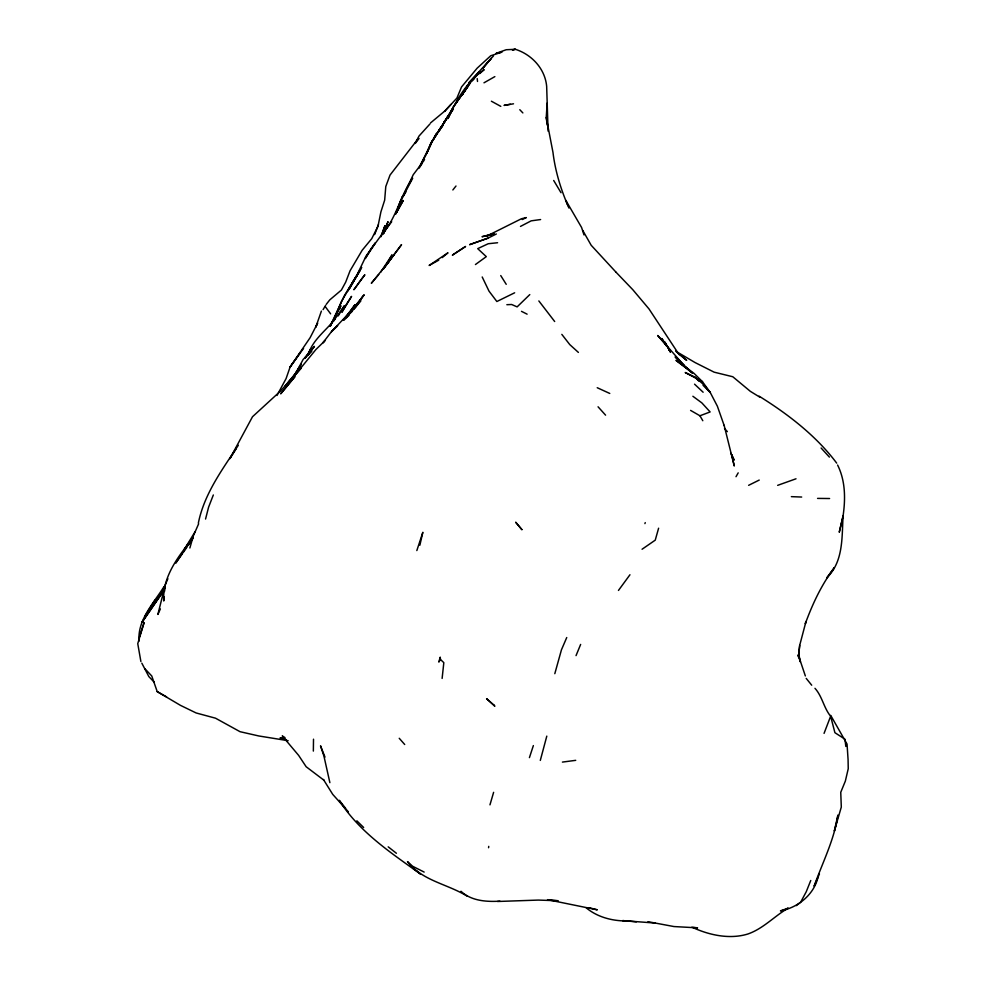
<?xml version="1.0" encoding="UTF-8"?>
<svg xmlns="http://www.w3.org/2000/svg" width="986" height="986" viewBox="0 0 986 986"><rect width="100%" height="100%" fill="white"/><g stroke="black" fill="none" stroke-linecap="round" stroke-linejoin="round"><path stroke-width="1.48" d="M139.051 641.134C137.313 619.923 153.594 603.407 164.033 586.571M313.351 751.085L313.511 739.192M547.181 125.049L546.244 117.507L547.156 103.111M164.12 596.801L163.738 601.004C162.345 578.314 176.432 558.791 189.817 541.967L187.094 545.8L193.046 537.481M164.613 591.206L165.118 585.61L157.883 614.426L160.385 608.929M799.695 645.349L798.475 656.935L799.695 645.349L805.981 621.525L805.328 623.645C812.526 603.876 821.634 584.525 834.329 567.677L826.847 577.771C843.585 561.539 841.81 537.308 843.079 515.924C845.557 498.793 845.483 480.872 837.607 465.047M442.122 678.43L443.823 662.641L440.471 659.498L440.237 657.157L438.807 662.074L440.471 659.498M488.575 847.726L488.748 846.37M837.89 815.348C834.094 840.294 822.435 862.701 814.103 886.204L819.452 873.929M837.866 815.299L834.316 831.038L841.304 807.078L840.75 792.3L845.347 781.097L848.243 768.698L848.071 759.516L847.048 744.085L830.717 715.38M419.863 545.233L422.846 532.292L416.831 550.57M554.81 673.684L561.453 649.811L566.74 637.535M546.799 736.123L540.303 760.416M139.544 636.673L144.092 622.585L137.757 643.661L140.887 661.532M198.334 523.147C204.201 493.961 222.257 469.521 238.329 445.253M205.556 519.043L208.601 507.149L213.333 494.972M489.956 804.859L493.616 792.325M658.611 528.2L655.246 540.143L642.071 549.239M189.867 548.006L193.281 536.051L198.654 523.763M644.918 523.615L645.238 522.617M529.42 757.63L533.364 745.589M399.096 205.211L402.559 196.436L396.434 212.397L400.538 200.836L405.899 191.962M321.387 311.108L315.766 327.167L317.615 323.125L310.134 337.668L290.13 366.977L286.088 378.575L276.967 395.485M817.986 877.293C813.857 894.783 797.847 907.675 780.468 910.891L788.27 908.081C774.552 916.031 763.447 928.529 748.029 933.952C729.64 939.683 709.02 935.122 691.925 927.16M381.003 236.504L384.947 225.72L380.966 236.64M383.554 233.781L388.028 221.653L382.617 234.335M374.618 234.582L378.439 224.635M824.062 733.374L830.631 716.255C823.741 707.862 822.336 696.473 814.978 688.302M339.258 309.752L340.848 305.697L339.159 309.296M810.751 880.498L806.24 891.763L800.62 902.264L796.269 905.641M330.359 326.169L338.531 309.641L335.388 316.05L341.526 301.309L355.083 278.311L347.959 290.759M576.034 655.616L580.643 644.425M431.128 143.648L426.765 153.237L431.745 142.28L447.952 116.521L438.77 131.274M294.999 374.618L303.158 359.409L311.81 351.004L304.686 357.992L314.411 346.382L308.199 354.689C312.685 339.541 326.095 330.717 335.265 318.712L333.576 320.894L344.311 305.808L342.031 309.592M308.199 354.689L310.886 349.13L305.303 357.992M330.137 325.984L332.011 322.114M418.693 168.433L431.658 142.477M451.859 110.777L447.989 118.579C456.185 100.079 467.154 81.197 484.163 69.649L479.738 73.58M350.141 287.407L351.497 284.695M299.571 367.79L301.322 364.315M412.703 178.256L403.003 196.362L413.257 174.682L420.418 165.254L426.063 154.777L430.66 143.562L447.595 117.038L439.694 129.758M330.322 325.787L344.434 295.566L356.833 275.291L366.139 255.916L386.463 228.086L383.64 233.325M411.409 180.019C399.934 197.064 396.138 217.968 382.63 233.633L391.701 221.714M448.531 116.089L452.574 108.374L438.708 131.705M349.106 289.071L361.751 267.452M451.847 110.642L444.144 122.091L453.301 109.31M387.19 263.484L392.071 254.844L380.584 272.321M736.012 476.706L738.194 472.861M355.083 278.311L348.033 290.636M167.879 578.72L161.951 592.598L155.221 602.323L163.553 590.762M349.993 287.604L359.348 271.495M464.492 90.983L467.919 85.141L462.828 93.793M423.068 161.975L424.535 159.461M194.945 531.959L184.062 549.781L189.817 541.967M295.097 374.569L299.781 366.632L291.918 378.895M353.062 281.848L360.531 269.449L355.86 277.041M338.235 315.902L340.515 312.118M323.075 309.629L325.663 305.34M191.666 539.108L175.754 563.043L182.607 553.405M145.152 615.93L154.975 600.129M236.036 448.901L229.898 458.663L252.502 416.745L280.579 390.998L294.506 375.346L293.002 376.997M464.196 91.476L465.626 89.245L462.434 94.188M629.955 574.752L618.456 590.441M346.259 317.319L349.327 312.845M419.457 167.595L422.328 163.245M351.94 311.477L364.191 294.777L344.977 318.466L352.002 311.527M440.779 128.661L443.318 124.889M292.817 377.663L296.934 371.525L285.237 386.019L290.094 380.202M354.06 309.136L362.799 296.281M465.688 89.59L462.459 94.299L465.848 89.344M467.302 87.224L470.532 82.516M468.288 85.782L470.581 82.442M350.942 310.528L354.997 304.723L343.387 320.056M183.433 552.234L186.699 547.538M188.338 545.196L190.791 541.684M300.533 352.322L290.13 366.977L300.903 351.965M385.982 265.37L383.357 269.03L401.548 244.651L386.29 264.889L393.919 254.819M467.142 87.421L465.392 89.788L467.524 86.904M463.617 92.253L452.931 107.61L467.746 86.534M301.753 350.93L303.552 348.489M185.183 549.005L192.812 538.639M463.654 92.154L456.567 101.903L467.832 86.632M163.454 590.836L142.157 622.067L161.84 593.498M418.939 138.644L415.168 143.463L418.988 136.08L429.908 124.014M326.317 304.267L329.768 299.88L341.39 290.057L345.692 282.132L350.067 270.768L362.121 250.333L371.759 238.624L378.008 226.201L380.892 211.941L384.663 200.158L385.785 186.539L390.025 175.077L418.619 138.114M355.33 307.644L360.839 300.668L331.444 331.69L322.841 342.906L324.53 341.156M472.158 80.914L477.655 74.283L469.891 82.368L474.266 78.461M452.857 189.965L455.988 186.021M389.211 261.265L371.328 283.302L378.723 274.515M301.186 368.283L292.571 378.119L315.803 349.636L325.38 340.281M450.959 104.38L444.513 111.43L456.912 98.082L461.559 86.916L477.125 68.207L490.732 55.746L501.171 52.406M493.505 55.894L468.781 82.886L479.171 71.978M337.693 325.59L331.444 331.69L336.682 326.6L336.164 327.081M529.79 294.592L517.132 306.88L511.635 304.501L506.853 304.699M343.757 320.327L349.044 315.31M430.5 122.954L445.302 110.617M442.233 257.605L447.977 252.798L429.12 265.481L438.721 260.193M520.472 226.423L531.171 220.852L540.611 219.545M475.437 264.531L486.295 256.643L477.717 248.645L488.218 243.739L497.573 242.741M483.978 82.812L494.861 76.612M514.655 292.793L496.858 301.519L488.994 291.104L482.203 276.98M487.984 238.156L469.743 244.614L487.984 238.156L496.34 233.99M748.62 485.322L759.22 480.071M522.284 219.545L526.29 217.573L521.372 218.781L486.751 236.073L493.9 233.744M690.594 410.398L699.937 415.772L710.13 411.938L701.859 402.892L692.875 396.261M796.01 478.789L777.658 485.346M493.813 233.596L482.031 236.714L491.102 234.791M502.071 52.073L496.143 53.318L506.225 49.731L515.419 49.3C531.811 54.575 545.048 68.761 546.663 86.337L548.08 131.113M512.449 49.916L515.419 49.3L512.412 49.83M510.354 104.245L504.031 105.391L513.521 103.801M460.98 891.27C471.259 900.97 486.48 901.968 499.914 901.167M562.414 762.092L575.713 760.342M497.523 901.487L538.344 900.082L558.125 900.748L547.526 899.676L597.319 909.832L589.135 907.736M636.34 921.836L622.721 920.604L655.012 923.044M817.567 498.398L829.596 498.522M626.578 920.961C612.158 920.986 597.43 917.165 586.251 907.872M791.364 496.648L801.68 497.043M693.343 927.333L697.57 927.851L673.98 926.557L647.962 921.688M288.146 740.708L258.788 735.963L240.054 731.698L215.515 718.19L196.14 712.964L180.487 705.372L157.218 691.63L151.758 675.977L144.856 668.693M284.178 738.687L280.049 737.959L285.841 739.463M424.165 872.08L412.518 866.213L407.464 861.616C422.316 880.905 447.422 883.9 467.13 896.151M597.22 387.72L609.767 393.451M703.043 385.255L710.253 392.49L703.523 384.466L694.797 376.997L685.196 372.511L702.488 381.705L710.253 392.49L717.364 406.183L724.229 425.705M521.483 311.342L527.116 314.164M491.385 101.213L500.789 106.365M677.912 353.05L686.687 360.358L675.607 351.102L695.105 362.577L714.135 372.166L732.783 376.738L750.346 391.343L759.602 397.025M157.218 691.63L166.597 696.892M759.06 396.15C787.999 414.108 816.149 435.775 836.683 463.124M285.016 737.614L282.243 735.913L298.635 755.387L306.153 766.738L324.098 780.333M413.085 868.383L420.492 874.052C390.826 852.705 359.04 831.839 339.246 800.299L345.593 808.261M388.201 846.838L396.397 853.272M691.925 372.523L675.989 360.346L689.128 370.157L675.139 356.907L684.567 365.942L657.699 335.499L666.548 345.494L661.791 338.481L666.511 346.061M578.388 352.409L569.76 344.582L561.823 334.377M692.492 373.386L685.06 366.619L694.008 373.349L702.488 381.705M694.551 384.17L703.129 392.231M356.846 820.808L363.649 827.488M694.797 376.997L698.914 381.126M154.075 682.029L148.849 676.593L141.836 663.184M616.053 272.235L632.79 289.687L648.998 308.926L679.083 354.615M519.795 109.705L522.863 112.922M615.954 272.124L591.181 245.267L582.751 230.428M821.116 448.026L829.386 457.097M598.058 406.799L605.577 415.155M399.231 738.28L404.704 744.504M724.513 428.392L727.348 431.646M348.305 811.749L332.75 794.396L323.42 779.495M806.203 678.393L811.712 685.208M554.674 321.51L538.849 300.94M325.454 306.868L330.618 313.831M500.74 275.562L506.225 284.325M553.688 180.475L561.022 192.714M699.937 415.772L702.808 420.726M669.864 351.041L664.86 342.031L667.608 347.072M668.989 349.599L670.369 352.113M669.999 351.09L667.978 347.269L670.468 352.076M730.786 453.215L734.151 460.129L731.723 454.743L734.274 466.008L724.118 425.262M567.936 205.63L565.791 200.306L581.592 227.495L583.995 234.914M324.998 757.125L320.524 745.835L323.95 756.176L329.879 782.662M568.959 208.058C561.133 190.298 555.291 171.675 552.973 152.374L546.244 117.507M798.327 655.049L805.352 675.952M798.142 655L800.385 661.926L798.759 654.075M830.631 716.255L834.92 732.697L844.953 739.167L845.828 746.439M477.199 78.609L477.52 81.468M843.079 515.924L839.308 532.033L843.079 515.924M434.099 137.732L433.754 138.558L436.33 133.776L434.099 137.732M403.163 200.614L395.706 213.913L403.163 200.614M346.887 303.651L341.871 312.242L351.571 296.367L346.887 303.651M371.303 248.398L365.214 258.579L375.247 243L371.303 248.398M436.946 133.529L430.66 143.562L440.594 127.835L436.946 133.529M360.728 280.098L353.888 289.748L364.869 274.761L360.728 280.098M294.814 376.775L280.813 393.673L294.814 376.775M488.92 61.009L482.573 68.638L491.385 58.236L488.92 61.009M454.361 253.809L452.364 255.164L465.577 246.463L454.361 253.809M494.085 705.249L486.591 698.692L494.849 706.272L494.085 705.249M521.89 529.63L515.789 522.346L521.89 529.63"/></g></svg>
